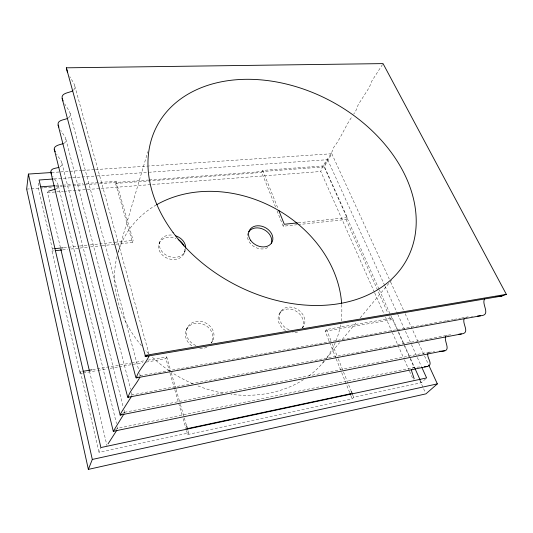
<?xml version="1.0" encoding="UTF-8"?>
<svg xmlns="http://www.w3.org/2000/svg" width="533" height="533" viewBox="0 0 533 533"><rect width="100%" height="100%" fill="white"/><g stroke="black" fill="none" stroke-linecap="round" stroke-linejoin="round"><path stroke-width="0.4" stroke-dasharray="2.67 2" d="M38.682 183.112L38.156 187.01L52.341 248.931L51.968 251.05L79.95 373.553L82.408 373.127M117.28 426.84L117.546 428.905M123.016 413.168L124.456 412.309L124.429 412.982M116.041 244.174L132.47 242.408L115.528 183.432L116.087 181.247L86.239 183.459M79.95 373.553L80.47 371.761L82.095 371.481M118.279 251.816L147.821 151.698M132.47 242.408L133.117 240.343L116.087 181.247M158.987 244.061L159.78 241.882M60.422 247.579L47.497 192.573L47.803 191.8M187.949 430.604L188.635 432.983L98.931 452.357L100.89 447.553M184.125 253.382L185.011 251.25M169.78 372.274L165.883 358.702L166.716 356.93L148.001 360.148M275.534 207.024L261.73 172.459L262.722 170.407L324.091 165.87L327.662 159.687L149.387 172.239M186.543 329.401L187.496 327.442M374.419 292.244L320.779 171.493C322.931 162.745 331.339 156.402 333.518 147.594C341.3 137.807 345.064 126.234 352.353 116.241M212.434 341.167L211.374 343.072A14.184 12.279 27.3 0 0 205.645 325.443A14.184 12.279 27.3 0 0 187.003 328.594A14.184 12.279 27.3 0 0 192.586 346.257M297.254 224.713L283.203 226.225L283.942 224.926M378.963 289.119L324.184 166.916L331.799 153.744L149.427 165.956M382.554 64.446L371.841 81.016L369.342 87.339L358.236 104.655L356.364 109.778L353.719 114.162M186.517 430.537L187.663 434.528L188.635 432.983M279.852 313.004L281.124 311.085M298.08 224.626L346.017 219.483L347.289 217.577L324.091 165.87M302.398 327.988L303.304 326.742M335.89 358.103L325.137 331.186L326.482 329.467L392.395 318.134L398.184 331.046M322.652 363.04L324.244 361.127M326.356 358.582L339.594 342.659M342.246 339.474L357.07 321.646M360.248 317.828L389.37 282.803M389.896 282.164L391.489 280.251M428.046 353.179L428.345 352.819M325.137 331.186L390.876 319.827L392.395 318.134M187.663 434.528L352.173 398.864L353.679 397.325L421.356 382.707L426.613 377.944M73.514 90.27C77.611 86.119 71.469 80.543 69.816 76.625M115.474 429.811L117.546 428.332L414.141 367.41L419.857 366.951M122.357 413.688L122.69 413.421M412.136 368.31L414.141 367.41M138.767 376.411L139.966 375.785M68.397 117.98C73.601 114.142 66.465 107.906 64.74 103.882M446.188 335.843L447.367 335.304M428.752 352.506L434.635 351.354M465.003 317.881L465.649 317.541M63.913 143.417C69.437 140.206 62.421 133.916 60.735 130.259M131.385 395.06L450.645 334.691M60.122 166.869C65.392 163.631 58.15 157.641 56.585 154.044M56.005 188.935C61.795 186.797 55.179 180.487 53.58 177.509M466.408 317.262L468.207 316.835M124.456 412.309L430.484 351.84M140.152 375.778L446.001 320.846M446.821 320.699L453.363 319.527M454.176 319.38L460.719 318.201M461.538 318.054L467.261 317.028M83.228 372.987L97.139 370.582M97.952 370.442L106.96 368.889M110.231 368.323L118.413 366.911M119.232 366.764L142.964 362.667M146.242 362.1L165.883 358.702M92.675 369.662L130.918 363.086M131.731 362.946L144.749 360.708M51.968 251.05L53.613 250.876M62.647 249.904L67.578 249.371M70.862 249.024L79.077 248.138M79.897 248.052L89.751 246.992M90.577 246.906L101.257 245.76M102.076 245.673L115.215 244.261M52.341 248.931L53.986 248.758M63.88 247.705L78.717 246.126M79.537 246.039L89.431 244.987M90.257 244.9L114.162 242.362M114.981 242.275L133.117 240.343M298.214 222.794L347.289 217.577M47.497 192.573L63.227 191.36M64.06 191.294L320.779 171.493M26.65 189.102L43.226 187.863M44.052 187.803L51.514 187.25M55.659 186.936L62.288 186.443M63.114 186.383L72.235 185.704M73.061 185.637L83.834 184.838M84.667 184.778L96.266 183.912M99.584 183.665L148.48 180.021M149.307 179.954L324.184 166.916M115.528 183.432L261.73 172.459M55.565 185.724L62.201 185.231M63.027 185.171L72.148 184.498M72.974 184.438L82.928 183.698M54.026 178.948L96.313 175.97M97.146 175.91L148.554 172.292M471.439 316.462L472.604 316.382M51.608 172.512L59.903 171.959M60.729 171.899L81.456 170.513M82.282 170.46L94.714 169.627M95.547 169.567L148.6 166.016M52.62 176.03L53.087 176.763M331.799 153.744L389.243 278.999M390.629 282.017L403.774 310.692M405.16 313.71L418.312 342.379M418.658 343.139L424.195 355.211M424.541 355.964L428.345 364.266M327.662 159.687L384.699 285.488M385.039 286.248L397.411 313.524M397.751 314.283L411.156 343.838M411.496 344.598L416.993 356.724M417.339 357.483L421.463 366.571M398.531 331.806L410.11 357.636M410.457 358.396L414.541 367.51M420.337 380.429L421.356 382.707M379.303 289.879L390.529 314.923M390.869 315.683L404.141 345.284M404.48 346.044L414.348 368.056M419.791 380.202L425.234 392.348M346.017 219.483L387.817 312.984M389.516 316.782L390.876 319.827M374.752 293.003L383.86 313.504M385.546 317.302L391.955 331.733M392.295 332.492L404.101 359.075M404.44 359.835L409.164 370.462M409.497 371.221L413.548 380.335M262.722 170.407L278.139 208.883M326.482 329.467L332.046 343.345M332.352 344.118L337.915 357.996M338.228 358.769L343.172 371.108M343.479 371.881L350.901 390.383M352.753 395.013L353.679 397.325M277.067 210.861L283.203 226.225M336.196 358.869L341.42 371.947M341.726 372.714L349.721 392.714M350.947 395.786L352.173 398.864M166.716 356.93L171.053 371.981M171.28 372.774L175.85 388.617M176.077 389.41L180.187 403.668M180.414 404.46L184.065 417.139M184.298 417.932L186.35 425.061M170.007 373.073L174.591 389.037M174.824 389.83L182.159 415.374M183.079 418.565L186.29 429.738M74.793 86.079L148.854 353.406M70.103 113.476L138.547 369.436M139.619 373.446L140.266 375.852M65.899 139.3L130.605 389.297M131.438 392.515L132.064 394.926M61.948 163.131L123.156 406.819M123.969 410.05L124.575 412.475M58.403 185.844L116.487 423.602M89.511 371.354L107 445.775M80.47 371.761L98.931 452.357M340.554 324.844A117.98 96.946 28.1 0 1 326.069 358.729M324.157 361.221A117.98 96.946 28.1 0 1 308.194 376.451M303.623 379.583A117.98 96.946 28.1 0 1 230.989 394.333M222.954 393.087A117.98 96.946 28.1 0 1 196.61 385.392M192.779 383.787A117.98 96.946 28.1 0 1 171.746 372.447M169.134 370.695A117.98 96.946 28.1 0 1 151.525 356.43M148.654 353.612A117.98 96.946 28.1 0 1 145.349 350.134M141.498 345.75A117.98 96.946 28.1 0 1 117.04 256.26M117.84 253.282A117.98 96.946 28.1 0 1 156.036 205.078M341.7 304.596A117.98 96.946 28.1 0 1 341.173 320.786M297.601 332.026A13.525 11.006 35.6 0 1 292.677 332.805M285.555 330.593A13.525 11.006 35.6 0 1 279.232 313.997A13.525 11.006 35.6 0 1 296.022 311.159A13.525 11.006 35.6 0 1 302.471 327.728M289.053 329.814A13.578 11.026 35.6 0 1 280.211 312.658A13.578 11.026 35.6 0 1 298.094 309.72A13.578 11.026 35.6 0 1 302.657 327.582M206.904 347.156A14.184 12.279 27.3 0 1 198.822 348.449M195.891 345.497A14.244 12.299 27.3 0 1 187.596 327.255A14.244 12.299 27.3 0 1 207.45 323.984A14.244 12.299 27.3 0 1 211.001 343.012M184.784 249.251A13.412 10.833 20.6 0 1 170.747 259.291A13.412 10.833 20.6 0 1 158.847 244.567A13.412 10.833 20.6 0 1 176.03 238.424M185.577 249.284A13.465 10.853 20.6 0 1 171.106 257.053A13.465 10.853 20.6 0 1 159.407 243.714A13.465 10.853 20.6 0 1 173.225 235.2M267.766 247.539A12.712 9.861 28.2 0 1 253.182 246.039A12.712 9.861 28.2 0 1 247.918 233.441"/><path stroke-width="0.8" d="M66.339 67.818L145.216 355.411L145.129 356.53L501.873 296.042L506.35 294.343L383.054 63.607L66.339 67.818L67.491 72.435M411.556 369.449L411.762 371.461L414.161 378.796M51.608 172.512L28.402 174.064L26.65 189.102L88.358 469.393L425.92 393.86L437.34 383.88L428.692 365.018M427.832 353.592C426.56 357.763 433.875 364.539 427.466 366.451L113.276 431.29L123.976 413.868M88.358 469.393L92.309 459.446L28.402 174.064M149.073 355.931C145.995 363.226 137.854 370.928 136.348 377.857L480.706 315.756C491.613 315.123 480.986 303.91 484.697 298.96M445.415 336.583C444.282 343.359 452.95 352.313 439.439 351.187M131.704 396.086L121.444 412.242L120.165 415L121.377 414.441M139.846 377.231C136.661 383.907 129.672 390.916 128.047 397.272L461.431 333.951C470.965 332.985 461.218 323.038 464.476 318.288M116.814 430.271L108.052 443.869M113.949 431.024L113.376 431.317M137.634 377.157L136.348 377.857M128.779 396.865L128.047 397.272M147.181 355.671L145.396 356.544M48.436 191.187L55.432 189.122M72.681 90.803C69.35 92.982 60.815 92.729 62.174 98.632L135.935 377.77M67.738 118.306C64.513 120.065 57.078 119.752 58.11 125.055L127.68 397.212M63.307 143.677C59.449 144.696 51.255 146.069 55.259 151.792M58.963 167.302C56.258 168.475 50.555 168.022 50.782 172.132L113.236 431.19M92.309 459.446L437.34 383.88M186.683 428.765L350.934 393.7M120.258 415.047L444.495 350.647M427.466 366.451L424.381 366.824M82.915 371.341L91.863 369.802M145.216 355.411L506.35 294.343M501.873 296.042L497.655 296.515M461.431 333.951L458.78 334.238M480.706 315.756L477.375 316.102M55.252 250.697L61.828 249.99M54.812 248.671L63.054 247.792M297.394 222.881L284.309 224.273L278.759 210.422M40.641 186.83L54.739 185.784M53.2 179.008L39.102 180.001L100.89 447.553L426.613 377.944L421.803 367.33M495.417 296.674L496.543 296.601M63.114 100.97L62.174 98.632M58.916 127.081L58.11 125.055M51.441 173.951L50.782 172.132M414.881 368.27L419.997 379.669M351.207 391.155L352.446 394.24M350.028 393.481L350.641 395.02M186.577 425.854L187.489 429.018M54.253 149.173L120.165 415M60.802 249.197L89.317 370.542M156.742 204.672A117.98 96.946 28.1 0 1 274.069 207.903A117.98 96.946 28.1 0 1 341.653 303.797M178.155 239.49A13.412 10.833 20.6 0 1 183.938 245.853M175.723 235.819A13.465 10.853 20.6 0 1 185.691 248.218M248.711 231.848A12.712 9.861 28.2 0 1 263.855 229.543A12.712 9.861 28.2 0 1 271.29 243.235M173.065 232.541A141.651 103.522 28.1 0 0 404.3 263.835A141.651 103.522 28.1 0 0 268.938 80.756A141.651 103.522 28.1 0 0 173.065 232.541M250.703 240.403A12.759 9.874 28.2 0 0 271.71 242.768A12.759 9.874 28.2 0 0 259.684 225.839A12.759 9.874 28.2 0 0 250.703 240.403"/></g></svg>
